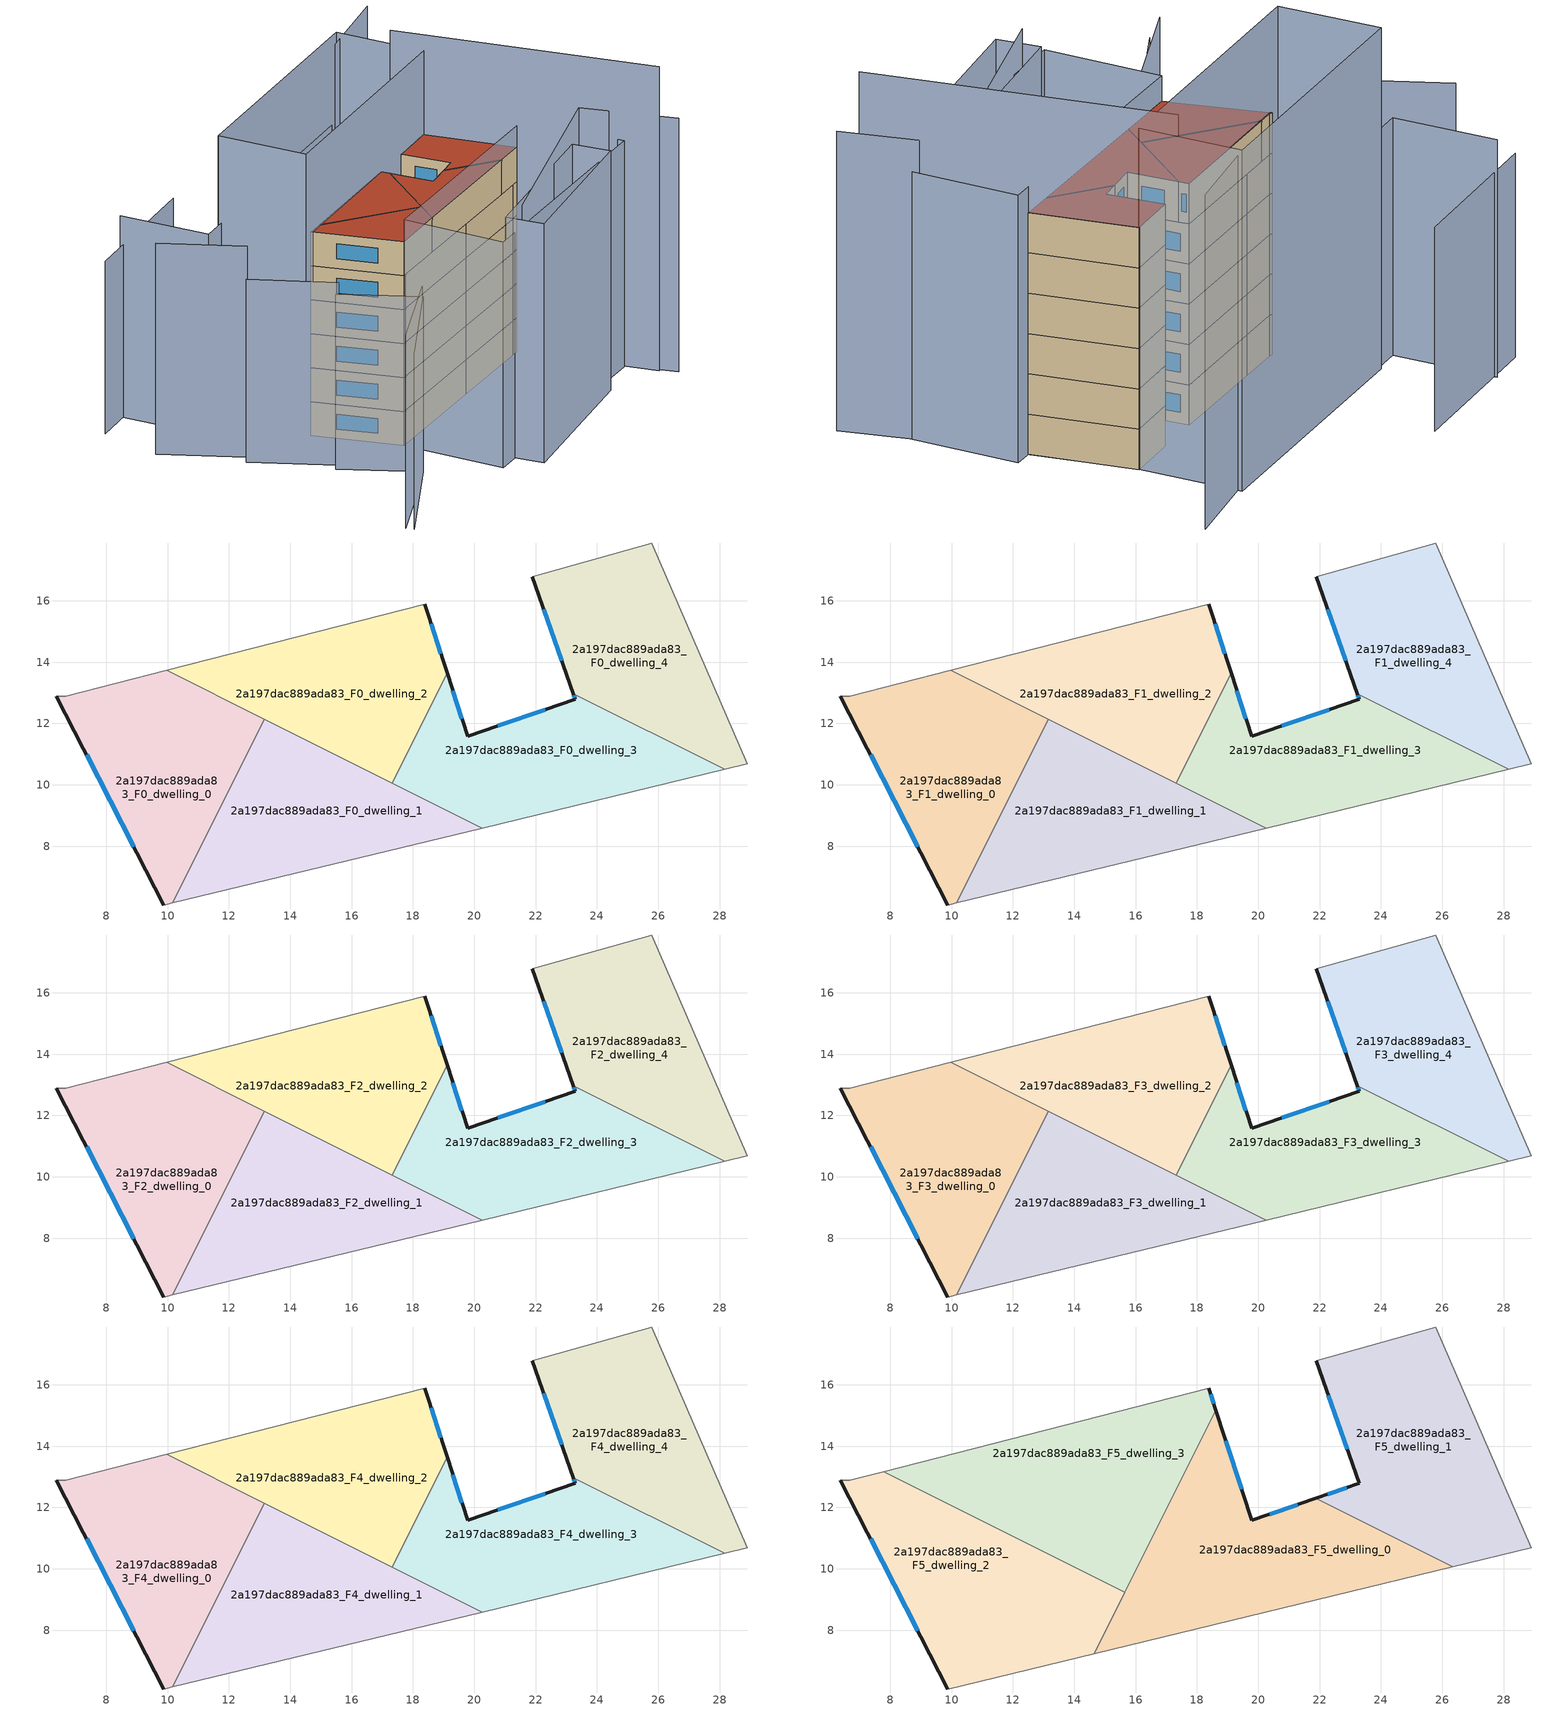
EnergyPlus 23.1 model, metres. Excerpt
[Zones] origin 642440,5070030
2a197dac889ada83_F0_dwelling_0
 floor ground (EU_floor_Construction): 13.16,12.14 10.16,6.15 9.88,6.08 6.38,12.89 6.68,12.89 9.97,13.73 z0
 wall outside (EU_wall_Construction): 6.38,12.89 9.88,6.08 z0:3
 wall adiabatic (EU_wall_Construction): 9.88,6.08 10.16,6.15 / 9.97,13.73 6.68,12.89 6.38,12.89 z0:3
 wall to 2a197dac889ada83_F0_dwelling_1 (EU_wall_Construction): 10.16,6.15 13.16,12.14 z0:3
 wall to 2a197dac889ada83_F0_dwelling_2 (EU_wall_Construction): 13.16,12.14 9.97,13.73 z0:3
 window (EU_Window_Construction): 7.36,10.98 8.9,7.99 z0.84:2.16
2a197dac889ada83_F0_dwelling_1
 floor ground (EU_floor_Construction): 20.26,8.59 10.16,6.15 13.16,12.14 z0
 wall adiabatic (EU_wall_Construction): 10.16,6.15 20.26,8.59 z0:3
 wall to 2a197dac889ada83_F0_dwelling_3 (EU_wall_Construction): 20.26,8.59 17.32,10.06 z0:3
 wall to 2a197dac889ada83_F0_dwelling_2 (EU_wall_Construction): 17.32,10.06 13.16,12.14 z0:3
2a197dac889ada83_F0_dwelling_2
 floor ground (EU_floor_Construction): 18.39,15.89 19.12,13.65 17.32,10.06 9.97,13.73 z0
 wall outside (EU_wall_Construction): 19.12,13.65 18.39,15.89 z0:3
 wall to 2a197dac889ada83_F0_dwelling_3 (EU_wall_Construction): 17.32,10.06 19.12,13.65 z0:3
 wall adiabatic (EU_wall_Construction): 18.39,15.89 9.97,13.73 z0:3
 window (EU_Window_Construction): 18.91,14.27 18.59,15.26 z0.84:2.16
2a197dac889ada83_F0_dwelling_3
 floor ground (EU_floor_Construction): 28.17,10.5 20.26,8.59 17.32,10.06 19.12,13.65 19.79,11.58 23.29,12.78 23.22,12.97 z0
 wall outside (EU_wall_Construction): 23.29,12.78 19.79,11.58 19.12,13.65 / 23.29,12.78 23.22,12.97 z0:3
 wall adiabatic (EU_wall_Construction): 20.26,8.59 28.17,10.5 z0:3
 wall to 2a197dac889ada83_F0_dwelling_4 (EU_wall_Construction): 28.17,10.5 23.22,12.97 z0:3
 window (EU_Window_Construction): 19.6,12.16 19.31,13.07 / 22.31,12.45 20.77,11.92 / 23.27,12.84 23.24,12.92 z0.84:2.16
2a197dac889ada83_F0_dwelling_4
 floor ground (EU_floor_Construction): 25.79,17.88 28.89,10.68 28.17,10.5 23.22,12.97 21.89,16.79 z0
 wall outside (EU_wall_Construction): 21.89,16.79 23.22,12.97 z0:3
 wall adiabatic (EU_wall_Construction): 28.17,10.5 28.89,10.68 25.79,17.88 21.89,16.79 z0:3
 window (EU_Window_Construction): 22.26,15.72 22.85,14.04 z0.84:2.16
2a197dac889ada83_F1_dwelling_0
 floor to 2a197dac889ada83_F0_dwelling_0 (EU_floor_Construction): 13.16,12.14 10.16,6.15 9.88,6.08 6.38,12.89 6.68,12.89 9.97,13.73 z3
 wall outside (EU_wall_Construction): 6.38,12.89 9.88,6.08 z3:6
 wall adiabatic (EU_wall_Construction): 9.88,6.08 10.16,6.15 / 9.97,13.73 6.68,12.89 6.38,12.89 z3:6
 wall to 2a197dac889ada83_F1_dwelling_1 (EU_wall_Construction): 10.16,6.15 13.16,12.14 z3:6
 wall to 2a197dac889ada83_F1_dwelling_2 (EU_wall_Construction): 13.16,12.14 9.97,13.73 z3:6
 window (EU_Window_Construction): 7.36,10.98 8.9,7.99 z3.84:5.16
2a197dac889ada83_F1_dwelling_1
 floor to 2a197dac889ada83_F0_dwelling_1 (EU_floor_Construction): 20.26,8.59 10.16,6.15 13.16,12.14 z3
 wall adiabatic (EU_wall_Construction): 10.16,6.15 20.26,8.59 z3:6
 wall to 2a197dac889ada83_F1_dwelling_3 (EU_wall_Construction): 20.26,8.59 17.32,10.06 z3:6
 wall to 2a197dac889ada83_F1_dwelling_2 (EU_wall_Construction): 17.32,10.06 13.16,12.14 z3:6
2a197dac889ada83_F1_dwelling_2
 floor to 2a197dac889ada83_F0_dwelling_2 (EU_floor_Construction): 18.39,15.89 19.12,13.65 17.32,10.06 9.97,13.73 z3
 wall outside (EU_wall_Construction): 19.12,13.65 18.39,15.89 z3:6
 wall to 2a197dac889ada83_F1_dwelling_3 (EU_wall_Construction): 17.32,10.06 19.12,13.65 z3:6
 wall adiabatic (EU_wall_Construction): 18.39,15.89 9.97,13.73 z3:6
 window (EU_Window_Construction): 18.91,14.27 18.59,15.26 z3.84:5.16
2a197dac889ada83_F1_dwelling_3
 floor to 2a197dac889ada83_F0_dwelling_3 (EU_floor_Construction): 28.17,10.5 20.26,8.59 17.32,10.06 19.12,13.65 19.79,11.58 23.29,12.78 23.22,12.97 z3
 wall outside (EU_wall_Construction): 23.29,12.78 19.79,11.58 19.12,13.65 / 23.29,12.78 23.22,12.97 z3:6
 wall adiabatic (EU_wall_Construction): 20.26,8.59 28.17,10.5 z3:6
 wall to 2a197dac889ada83_F1_dwelling_4 (EU_wall_Construction): 28.17,10.5 23.22,12.97 z3:6
 window (EU_Window_Construction): 19.6,12.16 19.31,13.07 / 22.31,12.45 20.77,11.92 / 23.27,12.84 23.24,12.92 z3.84:5.16
2a197dac889ada83_F1_dwelling_4
 floor to 2a197dac889ada83_F0_dwelling_4 (EU_floor_Construction): 25.79,17.88 28.89,10.68 28.17,10.5 23.22,12.97 21.89,16.79 z3
 wall outside (EU_wall_Construction): 21.89,16.79 23.22,12.97 z3:6
 wall adiabatic (EU_wall_Construction): 28.17,10.5 28.89,10.68 25.79,17.88 21.89,16.79 z3:6
 window (EU_Window_Construction): 22.26,15.72 22.85,14.04 z3.84:5.16
2a197dac889ada83_F2_dwelling_0
 floor to 2a197dac889ada83_F1_dwelling_0 (EU_floor_Construction): 13.16,12.14 10.16,6.15 9.88,6.08 6.38,12.89 6.68,12.89 9.97,13.73 z6
 wall outside (EU_wall_Construction): 6.38,12.89 9.88,6.08 z6:9
 wall adiabatic (EU_wall_Construction): 9.88,6.08 10.16,6.15 / 9.97,13.73 6.68,12.89 6.38,12.89 z6:9
 wall to 2a197dac889ada83_F2_dwelling_1 (EU_wall_Construction): 10.16,6.15 13.16,12.14 z6:9
 wall to 2a197dac889ada83_F2_dwelling_2 (EU_wall_Construction): 13.16,12.14 9.97,13.73 z6:9
 window (EU_Window_Construction): 7.36,10.98 8.9,7.99 z6.84:8.16
2a197dac889ada83_F2_dwelling_1
 floor to 2a197dac889ada83_F1_dwelling_1 (EU_floor_Construction): 20.26,8.59 10.16,6.15 13.16,12.14 z6
 wall adiabatic (EU_wall_Construction): 10.16,6.15 20.26,8.59 z6:9
 wall to 2a197dac889ada83_F2_dwelling_3 (EU_wall_Construction): 20.26,8.59 17.32,10.06 z6:9
 wall to 2a197dac889ada83_F2_dwelling_2 (EU_wall_Construction): 17.32,10.06 13.16,12.14 z6:9
2a197dac889ada83_F2_dwelling_2
 floor to 2a197dac889ada83_F1_dwelling_2 (EU_floor_Construction): 18.39,15.89 19.12,13.65 17.32,10.06 9.97,13.73 z6
 wall outside (EU_wall_Construction): 19.12,13.65 18.39,15.89 z6:9
 wall to 2a197dac889ada83_F2_dwelling_3 (EU_wall_Construction): 17.32,10.06 19.12,13.65 z6:9
 wall adiabatic (EU_wall_Construction): 18.39,15.89 9.97,13.73 z6:9
 window (EU_Window_Construction): 18.91,14.27 18.59,15.26 z6.84:8.16
2a197dac889ada83_F2_dwelling_3
 floor to 2a197dac889ada83_F1_dwelling_3 (EU_floor_Construction): 28.17,10.5 20.26,8.59 17.32,10.06 19.12,13.65 19.79,11.58 23.29,12.78 23.22,12.97 z6
 wall outside (EU_wall_Construction): 23.29,12.78 19.79,11.58 19.12,13.65 / 23.29,12.78 23.22,12.97 z6:9
 wall adiabatic (EU_wall_Construction): 20.26,8.59 28.17,10.5 z6:9
 wall to 2a197dac889ada83_F2_dwelling_4 (EU_wall_Construction): 28.17,10.5 23.22,12.97 z6:9
 window (EU_Window_Construction): 19.6,12.16 19.31,13.07 / 22.31,12.45 20.77,11.92 / 23.27,12.84 23.24,12.92 z6.84:8.16
2a197dac889ada83_F2_dwelling_4
 floor to 2a197dac889ada83_F1_dwelling_4 (EU_floor_Construction): 25.79,17.88 28.89,10.68 28.17,10.5 23.22,12.97 21.89,16.79 z6
 wall outside (EU_wall_Construction): 21.89,16.79 23.22,12.97 z6:9
 wall adiabatic (EU_wall_Construction): 28.17,10.5 28.89,10.68 25.79,17.88 21.89,16.79 z6:9
 window (EU_Window_Construction): 22.26,15.72 22.85,14.04 z6.84:8.16
2a197dac889ada83_F3_dwelling_0
 floor to 2a197dac889ada83_F2_dwelling_0 (EU_floor_Construction): 13.16,12.14 10.16,6.15 9.88,6.08 6.38,12.89 6.68,12.89 9.97,13.73 z9
 wall outside (EU_wall_Construction): 6.38,12.89 9.88,6.08 z9:12
 wall adiabatic (EU_wall_Construction): 9.88,6.08 10.16,6.15 / 9.97,13.73 6.68,12.89 6.38,12.89 z9:12
 wall to 2a197dac889ada83_F3_dwelling_1 (EU_wall_Construction): 10.16,6.15 13.16,12.14 z9:12
 wall to 2a197dac889ada83_F3_dwelling_2 (EU_wall_Construction): 13.16,12.14 9.97,13.73 z9:12
 window (EU_Window_Construction): 7.36,10.98 8.9,7.99 z9.84:11.16
2a197dac889ada83_F3_dwelling_1
 floor to 2a197dac889ada83_F2_dwelling_1 (EU_floor_Construction): 20.26,8.59 10.16,6.15 13.16,12.14 z9
 wall adiabatic (EU_wall_Construction): 10.16,6.15 20.26,8.59 z9:12
 wall to 2a197dac889ada83_F3_dwelling_3 (EU_wall_Construction): 20.26,8.59 17.32,10.06 z9:12
 wall to 2a197dac889ada83_F3_dwelling_2 (EU_wall_Construction): 17.32,10.06 13.16,12.14 z9:12
2a197dac889ada83_F3_dwelling_2
 floor to 2a197dac889ada83_F2_dwelling_2 (EU_floor_Construction): 18.39,15.89 19.12,13.65 17.32,10.06 9.97,13.73 z9
 wall outside (EU_wall_Construction): 19.12,13.65 18.39,15.89 z9:12
 wall to 2a197dac889ada83_F3_dwelling_3 (EU_wall_Construction): 17.32,10.06 19.12,13.65 z9:12
 wall adiabatic (EU_wall_Construction): 18.39,15.89 9.97,13.73 z9:12
 window (EU_Window_Construction): 18.91,14.27 18.59,15.26 z9.84:11.16
2a197dac889ada83_F3_dwelling_3
 floor to 2a197dac889ada83_F2_dwelling_3 (EU_floor_Construction): 28.17,10.5 20.26,8.59 17.32,10.06 19.12,13.65 19.79,11.58 23.29,12.78 23.22,12.97 z9
 wall outside (EU_wall_Construction): 23.29,12.78 19.79,11.58 19.12,13.65 / 23.29,12.78 23.22,12.97 z9:12
 wall adiabatic (EU_wall_Construction): 20.26,8.59 28.17,10.5 z9:12
 wall to 2a197dac889ada83_F3_dwelling_4 (EU_wall_Construction): 28.17,10.5 23.22,12.97 z9:12
 window (EU_Window_Construction): 19.6,12.16 19.31,13.07 / 22.31,12.45 20.77,11.92 / 23.27,12.84 23.24,12.92 z9.84:11.16
2a197dac889ada83_F3_dwelling_4
 floor to 2a197dac889ada83_F2_dwelling_4 (EU_floor_Construction): 25.79,17.88 28.89,10.68 28.17,10.5 23.22,12.97 21.89,16.79 z9
 wall outside (EU_wall_Construction): 21.89,16.79 23.22,12.97 z9:12
 wall adiabatic (EU_wall_Construction): 28.17,10.5 28.89,10.68 25.79,17.88 21.89,16.79 z9:12
 window (EU_Window_Construction): 22.26,15.72 22.85,14.04 z9.84:11.16
2a197dac889ada83_F4_dwelling_0
 floor to 2a197dac889ada83_F3_dwelling_0 (EU_floor_Construction): 13.16,12.14 10.16,6.15 9.88,6.08 6.38,12.89 6.68,12.89 9.97,13.73 z12
 wall outside (EU_wall_Construction): 6.38,12.89 9.88,6.08 z12:15
 wall adiabatic (EU_wall_Construction): 9.88,6.08 10.16,6.15 / 9.97,13.73 6.68,12.89 6.38,12.89 z12:15
 wall to 2a197dac889ada83_F4_dwelling_1 (EU_wall_Construction): 10.16,6.15 13.16,12.14 z12:15
 wall to 2a197dac889ada83_F4_dwelling_2 (EU_wall_Construction): 13.16,12.14 9.97,13.73 z12:15
 window (EU_Window_Construction): 7.36,10.98 8.9,7.99 z12.84:14.16
2a197dac889ada83_F4_dwelling_1
 floor to 2a197dac889ada83_F3_dwelling_1 (EU_floor_Construction): 20.26,8.59 10.16,6.15 13.16,12.14 z12
 wall adiabatic (EU_wall_Construction): 10.16,6.15 20.26,8.59 z12:15
 wall to 2a197dac889ada83_F4_dwelling_3 (EU_wall_Construction): 20.26,8.59 17.32,10.06 z12:15
 wall to 2a197dac889ada83_F4_dwelling_2 (EU_wall_Construction): 17.32,10.06 13.16,12.14 z12:15
2a197dac889ada83_F4_dwelling_2
 floor to 2a197dac889ada83_F3_dwelling_2 (EU_floor_Construction): 18.39,15.89 19.12,13.65 17.32,10.06 9.97,13.73 z12
 wall outside (EU_wall_Construction): 19.12,13.65 18.39,15.89 z12:15
 wall to 2a197dac889ada83_F4_dwelling_3 (EU_wall_Construction): 17.32,10.06 19.12,13.65 z12:15
 wall adiabatic (EU_wall_Construction): 18.39,15.89 9.97,13.73 z12:15
 window (EU_Window_Construction): 18.91,14.27 18.59,15.26 z12.84:14.16
2a197dac889ada83_F4_dwelling_3
 floor to 2a197dac889ada83_F3_dwelling_3 (EU_floor_Construction): 28.17,10.5 20.26,8.59 17.32,10.06 19.12,13.65 19.79,11.58 23.29,12.78 23.22,12.97 z12
 wall outside (EU_wall_Construction): 23.29,12.78 19.79,11.58 19.12,13.65 / 23.29,12.78 23.22,12.97 z12:15
 wall adiabatic (EU_wall_Construction): 20.26,8.59 28.17,10.5 z12:15
 wall to 2a197dac889ada83_F4_dwelling_4 (EU_wall_Construction): 28.17,10.5 23.22,12.97 z12:15
 window (EU_Window_Construction): 19.6,12.16 19.31,13.07 / 22.31,12.45 20.77,11.92 / 23.27,12.84 23.24,12.92 z12.84:14.16
2a197dac889ada83_F4_dwelling_4
 floor to 2a197dac889ada83_F3_dwelling_4 (EU_floor_Construction): 25.79,17.88 28.89,10.68 28.17,10.5 23.22,12.97 21.89,16.79 z12
 wall outside (EU_wall_Construction): 21.89,16.79 23.22,12.97 z12:15
 wall adiabatic (EU_wall_Construction): 28.17,10.5 28.89,10.68 25.79,17.88 21.89,16.79 z12:15
 window (EU_Window_Construction): 22.26,15.72 22.85,14.04 z12.84:14.16
2a197dac889ada83_F5_dwelling_0
 floor to 2a197dac889ada83_F4_dwelling_3 (EU_floor_Construction): 26.34,10.06 20.26,8.59 17.32,10.06 19.12,13.65 19.79,11.58 21.87,12.29 z15
 floor to 2a197dac889ada83_F4_dwelling_1 (EU_floor_Construction): 20.26,8.59 14.65,7.23 16.31,10.56 z15
 floor to 2a197dac889ada83_F4_dwelling_2 (EU_floor_Construction): 18.62,15.18 19.12,13.65 17.32,10.06 16.31,10.56 z15
 wall outside (EU_wall_Construction): 21.87,12.29 19.79,11.58 18.62,15.18 z15:18
 wall adiabatic (EU_wall_Construction): 14.65,7.23 26.34,10.06 z15:18
 wall to 2a197dac889ada83_F5_dwelling_1 (EU_wall_Construction): 26.34,10.06 21.87,12.29 z15:18
 wall to 2a197dac889ada83_F5_dwelling_3 (EU_wall_Construction): 18.62,15.18 15.65,9.24 z15:18
 wall to 2a197dac889ada83_F5_dwelling_2 (EU_wall_Construction): 15.65,9.24 14.65,7.23 z15:18
 window (EU_Window_Construction): 19.46,12.59 18.95,14.17 / 21.29,12.1 20.37,11.78 z15.84:17.16
 roof outside (EU_roof_Construction): 26.34,10.06 21.87,12.29 19.79,11.58 18.62,15.18 14.65,7.23 z18
2a197dac889ada83_F5_dwelling_1
 floor to 2a197dac889ada83_F4_dwelling_4 (EU_floor_Construction): 25.79,17.88 28.89,10.68 28.17,10.5 23.22,12.97 21.89,16.79 z15
 floor to 2a197dac889ada83_F4_dwelling_3 (EU_floor_Construction): 28.17,10.5 26.34,10.06 21.87,12.29 23.29,12.78 23.22,12.97 z15
 wall outside (EU_wall_Construction): 21.89,16.79 23.29,12.78 21.87,12.29 z15:18
 wall adiabatic (EU_wall_Construction): 26.34,10.06 28.89,10.68 25.79,17.88 21.89,16.79 z15:18
 window (EU_Window_Construction): 22.89,12.65 22.27,12.43 / 22.28,15.66 22.9,13.9 z15.84:17.16
 roof outside (EU_roof_Construction): 28.89,10.68 25.79,17.88 21.89,16.79 23.29,12.78 21.87,12.29 26.34,10.06 z18
2a197dac889ada83_F5_dwelling_2
 floor to 2a197dac889ada83_F4_dwelling_0 (EU_floor_Construction): 12.5,10.82 10.16,6.15 9.88,6.08 6.38,12.89 6.68,12.89 7.79,13.17 z15
 floor to 2a197dac889ada83_F4_dwelling_1 (EU_floor_Construction): 15.65,9.24 14.65,7.23 10.16,6.15 12.5,10.82 z15
 wall outside (EU_wall_Construction): 6.38,12.89 9.88,6.08 z15:18
 wall adiabatic (EU_wall_Construction): 9.88,6.08 14.65,7.23 / 7.79,13.17 6.68,12.89 6.38,12.89 z15:18
 wall to 2a197dac889ada83_F5_dwelling_3 (EU_wall_Construction): 15.65,9.24 7.79,13.17 z15:18
 window (EU_Window_Construction): 7.36,10.98 8.9,7.99 z15.84:17.16
 roof outside (EU_roof_Construction): 14.65,7.23 15.65,9.24 7.79,13.17 6.68,12.89 6.38,12.89 9.88,6.08 z18
2a197dac889ada83_F5_dwelling_3
 floor to 2a197dac889ada83_F4_dwelling_1 (EU_floor_Construction): 16.31,10.56 15.65,9.24 12.5,10.82 13.16,12.14 z15
 floor to 2a197dac889ada83_F4_dwelling_2 (EU_floor_Construction): 18.39,15.89 18.62,15.18 16.31,10.56 9.97,13.73 z15
 floor to 2a197dac889ada83_F4_dwelling_0 (EU_floor_Construction): 13.16,12.14 12.5,10.82 7.79,13.17 9.97,13.73 z15
 wall outside (EU_wall_Construction): 18.62,15.18 18.39,15.89 z15:18
 wall adiabatic (EU_wall_Construction): 18.39,15.89 7.79,13.17 z15:18
 window (EU_Window_Construction): 18.55,15.38 18.45,15.69 z15.84:17.16
 roof outside (EU_roof_Construction): 15.65,9.24 18.62,15.18 18.39,15.89 7.79,13.17 z18
shading: -1.53,-3.95 6.18,0.98 z0:17; 14.28,-2.53 30.83,5.86 / 30.83,5.86 34.53,-1.45 z0:22.3; 13.68,-1.33 27.3,3.48 / 27.3,3.48 28.4,0.37 / 28.4,0.37 14.77,-4.43 / 14.77,-4.43 13.68,-1.33 z0:21.1; 3.07,7.38 7.27,1.81 / 7.27,1.81 -1.21,-4.58 z0:15.4; 9.88,6.08 30.3,11.02 / 30.3,11.02 32.38,2.39 / 32.38,2.39 11.97,-2.54 / 11.97,-2.54 9.88,6.08 z0:19.9; -0.63,13.59 3.76,7.63 z0:16.1; 33.63,-0.21 24.67,20.38 z0:26.8; -4.23,19.99 0.09,14.12 z0:18.6; 3.28,19.89 23.83,25.32 / 23.83,25.32 25.81,17.82 / 25.81,17.82 5.26,12.39 / 5.26,12.39 3.28,19.89 z0:25.4; 22.79,24.89 1.19,19.09 / 1.19,19.09 -0.84,26.65 z0:17.7; 8.3,29 -4,25.49 z0:15.2; 29.9,27.29 22.9,24.61 z0:24.9
[Building]
EU S2 Campaign: North Axis=0; Terrain=City; Solar Distribution=FullExterior
[Site:Location]
Lyon-Bron: Latitude=45.75; Longitude=5; Time Zone=1; Elevation=198
[SizingPeriod:WeatherFileDays]
AnnualSizingPeriod: Begin Month=1; Begin Day of Month=1; End Month=12; End Day of Month=31; Day of Week for Start Day=Monday; Use Weather File Daylight Saving Period=No; Use Weather File Rain and Snow Indicators=No
[MATERIAL]
EU_InternalMass_Material: Roughness=MediumRough; Thickness=0.1; Conductivity=1; Density=1800; Specific Heat=900; Thermal Absorptance=0.9; Solar Absorptance=0.7; Visible Absorptance=0.7
[MATERIAL:NOMASS] Roughness=MediumRough; Thermal Absorptance=0.9; Solar Absorptance=0.7; Visible Absorptance=0.7
Name | Thermal Resistance
EU_wall_NoMass | 0.776494
EU_roof_NoMass | 0.486893
EU_floor_NoMass | 0.421597
[WINDOWMATERIAL:SIMPLEGLAZINGSYSTEM]
EU_Window_SimpleGlazing: UFactor=4.24961; Solar Heat Gain Coefficient=0.83; Visible Transmittance=0.83
[CONSTRUCTION]
EU_wall_Construction: EU_wall_NoMass
EU_roof_Construction: EU_roof_NoMass
EU_floor_Construction: EU_floor_NoMass
EU_InternalMass_Construction: EU_InternalMass_Material
EU_Window_Construction: EU_Window_SimpleGlazing
[ZONE] Type=1; Multiplier=1; Ceiling Height=autocalculate; Floor Area=autocalculate; Part of Total Floor Area=Yes
Name | Volume
2a197dac889ada83_F0_dwelling_0; 2a197dac889ada83_F1_dwelling_0; 2a197dac889ada83_F2_dwelling_0; 2a197dac889ada83_F3_dwelling_0; 2a197dac889ada83_F4_dwelling_0 | 79.7461
2a197dac889ada83_F5_dwelling_0 | 101.546
2a197dac889ada83_F0_dwelling_1; 2a197dac889ada83_F1_dwelling_1; 2a197dac889ada83_F2_dwelling_1; 2a197dac889ada83_F3_dwelling_1; 2a197dac889ada83_F4_dwelling_1 | 79.76
2a197dac889ada83_F5_dwelling_1 | 97.8193
2a197dac889ada83_F0_dwelling_2; 2a197dac889ada83_F1_dwelling_2; 2a197dac889ada83_F2_dwelling_2; 2a197dac889ada83_F3_dwelling_2; 2a197dac889ada83_F4_dwelling_2 | 80.0552
2a197dac889ada83_F5_dwelling_2 | 99.6826
2a197dac889ada83_F0_dwelling_3; 2a197dac889ada83_F1_dwelling_3; 2a197dac889ada83_F2_dwelling_3; 2a197dac889ada83_F3_dwelling_3; 2a197dac889ada83_F4_dwelling_3 | 80.053
2a197dac889ada83_F5_dwelling_3 | 99.7134
2a197dac889ada83_F0_dwelling_4; 2a197dac889ada83_F1_dwelling_4; 2a197dac889ada83_F2_dwelling_4; 2a197dac889ada83_F3_dwelling_4; 2a197dac889ada83_F4_dwelling_4 | 79.1191
[INTERNALMASS] Construction=EU_InternalMass_Construction
Name | Zone or ZoneList | Surface Area
2a197dac889ada83_F0_dwelling_0_EU_InternalMass | 2a197dac889ada83_F0_dwelling_0 | 26.5819
2a197dac889ada83_F0_dwelling_1_EU_InternalMass | 2a197dac889ada83_F0_dwelling_1 | 26.5881
2a197dac889ada83_F0_dwelling_2_EU_InternalMass | 2a197dac889ada83_F0_dwelling_2 | 26.6851
2a197dac889ada83_F0_dwelling_3_EU_InternalMass | 2a197dac889ada83_F0_dwelling_3 | 26.6853
2a197dac889ada83_F0_dwelling_4_EU_InternalMass | 2a197dac889ada83_F0_dwelling_4 | 26.3728
2a197dac889ada83_F1_dwelling_0_EU_InternalMass | 2a197dac889ada83_F1_dwelling_0 | 26.5819
2a197dac889ada83_F1_dwelling_1_EU_InternalMass | 2a197dac889ada83_F1_dwelling_1 | 26.5881
2a197dac889ada83_F1_dwelling_2_EU_InternalMass | 2a197dac889ada83_F1_dwelling_2 | 26.6851
2a197dac889ada83_F1_dwelling_3_EU_InternalMass | 2a197dac889ada83_F1_dwelling_3 | 26.6853
2a197dac889ada83_F1_dwelling_4_EU_InternalMass | 2a197dac889ada83_F1_dwelling_4 | 26.3728
2a197dac889ada83_F2_dwelling_0_EU_InternalMass | 2a197dac889ada83_F2_dwelling_0 | 26.5819
2a197dac889ada83_F2_dwelling_1_EU_InternalMass | 2a197dac889ada83_F2_dwelling_1 | 26.5881
2a197dac889ada83_F2_dwelling_2_EU_InternalMass | 2a197dac889ada83_F2_dwelling_2 | 26.6851
2a197dac889ada83_F2_dwelling_3_EU_InternalMass | 2a197dac889ada83_F2_dwelling_3 | 26.6853
2a197dac889ada83_F2_dwelling_4_EU_InternalMass | 2a197dac889ada83_F2_dwelling_4 | 26.3728
2a197dac889ada83_F3_dwelling_0_EU_InternalMass | 2a197dac889ada83_F3_dwelling_0 | 26.5819
2a197dac889ada83_F3_dwelling_1_EU_InternalMass | 2a197dac889ada83_F3_dwelling_1 | 26.5881
2a197dac889ada83_F3_dwelling_2_EU_InternalMass | 2a197dac889ada83_F3_dwelling_2 | 26.6851
2a197dac889ada83_F3_dwelling_3_EU_InternalMass | 2a197dac889ada83_F3_dwelling_3 | 26.6853
2a197dac889ada83_F3_dwelling_4_EU_InternalMass | 2a197dac889ada83_F3_dwelling_4 | 26.3728
2a197dac889ada83_F4_dwelling_0_EU_InternalMass | 2a197dac889ada83_F4_dwelling_0 | 26.5819
2a197dac889ada83_F4_dwelling_1_EU_InternalMass | 2a197dac889ada83_F4_dwelling_1 | 26.5881
2a197dac889ada83_F4_dwelling_2_EU_InternalMass | 2a197dac889ada83_F4_dwelling_2 | 26.6851
2a197dac889ada83_F4_dwelling_3_EU_InternalMass | 2a197dac889ada83_F4_dwelling_3 | 26.6853
2a197dac889ada83_F4_dwelling_4_EU_InternalMass | 2a197dac889ada83_F4_dwelling_4 | 26.3728
2a197dac889ada83_F5_dwelling_0_EU_InternalMass | 2a197dac889ada83_F5_dwelling_0 | 33.8499
2a197dac889ada83_F5_dwelling_1_EU_InternalMass | 2a197dac889ada83_F5_dwelling_1 | 32.6064
2a197dac889ada83_F5_dwelling_2_EU_InternalMass | 2a197dac889ada83_F5_dwelling_2 | 33.2275
2a197dac889ada83_F5_dwelling_3_EU_InternalMass | 2a197dac889ada83_F5_dwelling_3 | 33.2367
[OTHEREQUIPMENT] Fuel Type=Electricity; Design Level Calculation Method=Watts/Area; Power per Zone Floor Area=1; Fraction Latent=0; Fraction Radiant=0; Fraction Lost=0; Carbon Dioxide Generation Rate=0; EndUse Subcategory=EU_Step8_InternalGains
Name | Zone or ZoneList or Space or SpaceList | Schedule
EU_Step8_InternalGain_2a197dac889ada83_F0_dwelling_0_f000 | 2a197dac889ada83_F0_dwelling_0 | EU_Step8_GainSchedule_2a197dac889ada83_F0_dwelling_0_f000
EU_Step8_InternalGain_2a197dac889ada83_F0_dwelling_1_f000 | 2a197dac889ada83_F0_dwelling_1 | EU_Step8_GainSchedule_2a197dac889ada83_F0_dwelling_1_f000
EU_Step8_InternalGain_2a197dac889ada83_F0_dwelling_2_f000 | 2a197dac889ada83_F0_dwelling_2 | EU_Step8_GainSchedule_2a197dac889ada83_F0_dwelling_2_f000
EU_Step8_InternalGain_2a197dac889ada83_F0_dwelling_3_f000 | 2a197dac889ada83_F0_dwelling_3 | EU_Step8_GainSchedule_2a197dac889ada83_F0_dwelling_3_f000
EU_Step8_InternalGain_2a197dac889ada83_F0_dwelling_4_f000 | 2a197dac889ada83_F0_dwelling_4 | EU_Step8_GainSchedule_2a197dac889ada83_F0_dwelling_4_f000
EU_Step8_InternalGain_2a197dac889ada83_F1_dwelling_0_f000 | 2a197dac889ada83_F1_dwelling_0 | EU_Step8_GainSchedule_2a197dac889ada83_F1_dwelling_0_f000
EU_Step8_InternalGain_2a197dac889ada83_F1_dwelling_1_f000 | 2a197dac889ada83_F1_dwelling_1 | EU_Step8_GainSchedule_2a197dac889ada83_F1_dwelling_1_f000
EU_Step8_InternalGain_2a197dac889ada83_F1_dwelling_2_f000 | 2a197dac889ada83_F1_dwelling_2 | EU_Step8_GainSchedule_2a197dac889ada83_F1_dwelling_2_f000
EU_Step8_InternalGain_2a197dac889ada83_F1_dwelling_3_f000 | 2a197dac889ada83_F1_dwelling_3 | EU_Step8_GainSchedule_2a197dac889ada83_F1_dwelling_3_f000
EU_Step8_InternalGain_2a197dac889ada83_F1_dwelling_4_f000 | 2a197dac889ada83_F1_dwelling_4 | EU_Step8_GainSchedule_2a197dac889ada83_F1_dwelling_4_f000
EU_Step8_InternalGain_2a197dac889ada83_F2_dwelling_0_f000 | 2a197dac889ada83_F2_dwelling_0 | EU_Step8_GainSchedule_2a197dac889ada83_F2_dwelling_0_f000
EU_Step8_InternalGain_2a197dac889ada83_F2_dwelling_1_f000 | 2a197dac889ada83_F2_dwelling_1 | EU_Step8_GainSchedule_2a197dac889ada83_F2_dwelling_1_f000
EU_Step8_InternalGain_2a197dac889ada83_F2_dwelling_2_f000 | 2a197dac889ada83_F2_dwelling_2 | EU_Step8_GainSchedule_2a197dac889ada83_F2_dwelling_2_f000
EU_Step8_InternalGain_2a197dac889ada83_F2_dwelling_3_f000 | 2a197dac889ada83_F2_dwelling_3 | EU_Step8_GainSchedule_2a197dac889ada83_F2_dwelling_3_f000
EU_Step8_InternalGain_2a197dac889ada83_F2_dwelling_4_f000 | 2a197dac889ada83_F2_dwelling_4 | EU_Step8_GainSchedule_2a197dac889ada83_F2_dwelling_4_f000
EU_Step8_InternalGain_2a197dac889ada83_F3_dwelling_0_f000 | 2a197dac889ada83_F3_dwelling_0 | EU_Step8_GainSchedule_2a197dac889ada83_F3_dwelling_0_f000
EU_Step8_InternalGain_2a197dac889ada83_F3_dwelling_1_f000 | 2a197dac889ada83_F3_dwelling_1 | EU_Step8_GainSchedule_2a197dac889ada83_F3_dwelling_1_f000
EU_Step8_InternalGain_2a197dac889ada83_F3_dwelling_2_f000 | 2a197dac889ada83_F3_dwelling_2 | EU_Step8_GainSchedule_2a197dac889ada83_F3_dwelling_2_f000
EU_Step8_InternalGain_2a197dac889ada83_F3_dwelling_3_f000 | 2a197dac889ada83_F3_dwelling_3 | EU_Step8_GainSchedule_2a197dac889ada83_F3_dwelling_3_f000
EU_Step8_InternalGain_2a197dac889ada83_F3_dwelling_4_f000 | 2a197dac889ada83_F3_dwelling_4 | EU_Step8_GainSchedule_2a197dac889ada83_F3_dwelling_4_f000
EU_Step8_InternalGain_2a197dac889ada83_F4_dwelling_0_f000 | 2a197dac889ada83_F4_dwelling_0 | EU_Step8_GainSchedule_2a197dac889ada83_F4_dwelling_0_f000
EU_Step8_InternalGain_2a197dac889ada83_F4_dwelling_1_f000 | 2a197dac889ada83_F4_dwelling_1 | EU_Step8_GainSchedule_2a197dac889ada83_F4_dwelling_1_f000
EU_Step8_InternalGain_2a197dac889ada83_F4_dwelling_2_f000 | 2a197dac889ada83_F4_dwelling_2 | EU_Step8_GainSchedule_2a197dac889ada83_F4_dwelling_2_f000
EU_Step8_InternalGain_2a197dac889ada83_F4_dwelling_3_f000 | 2a197dac889ada83_F4_dwelling_3 | EU_Step8_GainSchedule_2a197dac889ada83_F4_dwelling_3_f000
EU_Step8_InternalGain_2a197dac889ada83_F4_dwelling_4_f000 | 2a197dac889ada83_F4_dwelling_4 | EU_Step8_GainSchedule_2a197dac889ada83_F4_dwelling_4_f000
EU_Step8_InternalGain_2a197dac889ada83_F5_dwelling_0_f000 | 2a197dac889ada83_F5_dwelling_0 | EU_Step8_GainSchedule_2a197dac889ada83_F5_dwelling_0_f000
EU_Step8_InternalGain_2a197dac889ada83_F5_dwelling_1_f000 | 2a197dac889ada83_F5_dwelling_1 | EU_Step8_GainSchedule_2a197dac889ada83_F5_dwelling_1_f000
EU_Step8_InternalGain_2a197dac889ada83_F5_dwelling_2_f000 | 2a197dac889ada83_F5_dwelling_2 | EU_Step8_GainSchedule_2a197dac889ada83_F5_dwelling_2_f000
EU_Step8_InternalGain_2a197dac889ada83_F5_dwelling_3_f000 | 2a197dac889ada83_F5_dwelling_3 | EU_Step8_GainSchedule_2a197dac889ada83_F5_dwelling_3_f000
[ZONEVENTILATION:DESIGNFLOWRATE] Schedule=EU_AlwaysOn; Design Flow Rate Calculation Method=AirChanges/Hour; Air Changes per Hour=0.693814; Ventilation Type=Natural; Fan Pressure Rise=0; Fan Total Efficiency=1; Constant Term Coefficient=1; Temperature Term Coefficient=0; Velocity Term Coefficient=0; Velocity Squared Term Coefficient=0; Minimum Indoor Temperature=-100; Maximum Indoor Temperature=100; Delta Temperature=-100; Minimum Outdoor Temperature=-100; Maximum Outdoor Temperature=100; Maximum Wind Speed=40
Name | Zone or ZoneList or Space or SpaceList
EU_ConstantAir_2a197dac889ada83_F0_dwelling_0 | 2a197dac889ada83_F0_dwelling_0
EU_ConstantAir_2a197dac889ada83_F0_dwelling_1 | 2a197dac889ada83_F0_dwelling_1
EU_ConstantAir_2a197dac889ada83_F0_dwelling_2 | 2a197dac889ada83_F0_dwelling_2
EU_ConstantAir_2a197dac889ada83_F0_dwelling_3 | 2a197dac889ada83_F0_dwelling_3
EU_ConstantAir_2a197dac889ada83_F0_dwelling_4 | 2a197dac889ada83_F0_dwelling_4
EU_ConstantAir_2a197dac889ada83_F1_dwelling_0 | 2a197dac889ada83_F1_dwelling_0
EU_ConstantAir_2a197dac889ada83_F1_dwelling_1 | 2a197dac889ada83_F1_dwelling_1
EU_ConstantAir_2a197dac889ada83_F1_dwelling_2 | 2a197dac889ada83_F1_dwelling_2
EU_ConstantAir_2a197dac889ada83_F1_dwelling_3 | 2a197dac889ada83_F1_dwelling_3
EU_ConstantAir_2a197dac889ada83_F1_dwelling_4 | 2a197dac889ada83_F1_dwelling_4
EU_ConstantAir_2a197dac889ada83_F2_dwelling_0 | 2a197dac889ada83_F2_dwelling_0
EU_ConstantAir_2a197dac889ada83_F2_dwelling_1 | 2a197dac889ada83_F2_dwelling_1
EU_ConstantAir_2a197dac889ada83_F2_dwelling_2 | 2a197dac889ada83_F2_dwelling_2
EU_ConstantAir_2a197dac889ada83_F2_dwelling_3 | 2a197dac889ada83_F2_dwelling_3
EU_ConstantAir_2a197dac889ada83_F2_dwelling_4 | 2a197dac889ada83_F2_dwelling_4
EU_ConstantAir_2a197dac889ada83_F3_dwelling_0 | 2a197dac889ada83_F3_dwelling_0
EU_ConstantAir_2a197dac889ada83_F3_dwelling_1 | 2a197dac889ada83_F3_dwelling_1
EU_ConstantAir_2a197dac889ada83_F3_dwelling_2 | 2a197dac889ada83_F3_dwelling_2
EU_ConstantAir_2a197dac889ada83_F3_dwelling_3 | 2a197dac889ada83_F3_dwelling_3
EU_ConstantAir_2a197dac889ada83_F3_dwelling_4 | 2a197dac889ada83_F3_dwelling_4
EU_ConstantAir_2a197dac889ada83_F4_dwelling_0 | 2a197dac889ada83_F4_dwelling_0
EU_ConstantAir_2a197dac889ada83_F4_dwelling_1 | 2a197dac889ada83_F4_dwelling_1
EU_ConstantAir_2a197dac889ada83_F4_dwelling_2 | 2a197dac889ada83_F4_dwelling_2
EU_ConstantAir_2a197dac889ada83_F4_dwelling_3 | 2a197dac889ada83_F4_dwelling_3
EU_ConstantAir_2a197dac889ada83_F4_dwelling_4 | 2a197dac889ada83_F4_dwelling_4
EU_ConstantAir_2a197dac889ada83_F5_dwelling_0 | 2a197dac889ada83_F5_dwelling_0
EU_ConstantAir_2a197dac889ada83_F5_dwelling_1 | 2a197dac889ada83_F5_dwelling_1
EU_ConstantAir_2a197dac889ada83_F5_dwelling_2 | 2a197dac889ada83_F5_dwelling_2
EU_ConstantAir_2a197dac889ada83_F5_dwelling_3 | 2a197dac889ada83_F5_dwelling_3
[HVACTEMPLATE:THERMOSTAT] Constant Heating Setpoint=20; Constant Cooling Setpoint=50
EU_HeatOnly_2a197dac889ada83_F0_dwelling_0; EU_HeatOnly_2a197dac889ada83_F0_dwelling_1; EU_HeatOnly_2a197dac889ada83_F0_dwelling_2; EU_HeatOnly_2a197dac889ada83_F0_dwelling_3; EU_HeatOnly_2a197dac889ada83_F0_dwelling_4; EU_HeatOnly_2a197dac889ada83_F1_dwelling_0; EU_HeatOnly_2a197dac889ada83_F1_dwelling_1; EU_HeatOnly_2a197dac889ada83_F1_dwelling_2; EU_HeatOnly_2a197dac889ada83_F1_dwelling_3; EU_HeatOnly_2a197dac889ada83_F1_dwelling_4; EU_HeatOnly_2a197dac889ada83_F2_dwelling_0; EU_HeatOnly_2a197dac889ada83_F2_dwelling_1; EU_HeatOnly_2a197dac889ada83_F2_dwelling_2; EU_HeatOnly_2a197dac889ada83_F2_dwelling_3; EU_HeatOnly_2a197dac889ada83_F2_dwelling_4; EU_HeatOnly_2a197dac889ada83_F3_dwelling_0; EU_HeatOnly_2a197dac889ada83_F3_dwelling_1; EU_HeatOnly_2a197dac889ada83_F3_dwelling_2; EU_HeatOnly_2a197dac889ada83_F3_dwelling_3; EU_HeatOnly_2a197dac889ada83_F3_dwelling_4; EU_HeatOnly_2a197dac889ada83_F4_dwelling_0; EU_HeatOnly_2a197dac889ada83_F4_dwelling_1; EU_HeatOnly_2a197dac889ada83_F4_dwelling_2; EU_HeatOnly_2a197dac889ada83_F4_dwelling_3; EU_HeatOnly_2a197dac889ada83_F4_dwelling_4; EU_HeatOnly_2a197dac889ada83_F5_dwelling_0; EU_HeatOnly_2a197dac889ada83_F5_dwelling_1; EU_HeatOnly_2a197dac889ada83_F5_dwelling_2; EU_HeatOnly_2a197dac889ada83_F5_dwelling_3
[HVACTEMPLATE:ZONE:IDEALLOADSAIRSYSTEM] System Availability Schedule=EU_AlwaysOn; Maximum Heating Supply Air Temperature=50; Minimum Cooling Supply Air Temperature=13; Maximum Heating Supply Air Humidity Ratio=0.0156; Minimum Cooling Supply Air Humidity Ratio=0.0077; Heating Limit=NoLimit; Cooling Limit=NoLimit; Heating Availability Schedule=EU_AlwaysOn; Cooling Availability Schedule=EU_CoolingOff; Dehumidification Control Type=ConstantSensibleHeatRatio; Cooling Sensible Heat Ratio=0.7; Dehumidification Setpoint=60; Humidification Control Type=None; Humidification Setpoint=30; Outdoor Air Method=None; Outdoor Air Flow Rate per Person=0.00944; Outdoor Air Flow Rate per Zone Floor Area=0; Outdoor Air Flow Rate per Zone=0; Demand Controlled Ventilation Type=None; Outdoor Air Economizer Type=NoEconomizer; Heat Recovery Type=None; Sensible Heat Recovery Effectiveness=0.7; Latent Heat Recovery Effectiveness=0.65
Name | Template Thermostat
2a197dac889ada83_F0_dwelling_0 | EU_HeatOnly_2a197dac889ada83_F0_dwelling_0
2a197dac889ada83_F0_dwelling_1 | EU_HeatOnly_2a197dac889ada83_F0_dwelling_1
2a197dac889ada83_F0_dwelling_2 | EU_HeatOnly_2a197dac889ada83_F0_dwelling_2
2a197dac889ada83_F0_dwelling_3 | EU_HeatOnly_2a197dac889ada83_F0_dwelling_3
2a197dac889ada83_F0_dwelling_4 | EU_HeatOnly_2a197dac889ada83_F0_dwelling_4
2a197dac889ada83_F1_dwelling_0 | EU_HeatOnly_2a197dac889ada83_F1_dwelling_0
2a197dac889ada83_F1_dwelling_1 | EU_HeatOnly_2a197dac889ada83_F1_dwelling_1
2a197dac889ada83_F1_dwelling_2 | EU_HeatOnly_2a197dac889ada83_F1_dwelling_2
2a197dac889ada83_F1_dwelling_3 | EU_HeatOnly_2a197dac889ada83_F1_dwelling_3
2a197dac889ada83_F1_dwelling_4 | EU_HeatOnly_2a197dac889ada83_F1_dwelling_4
2a197dac889ada83_F2_dwelling_0 | EU_HeatOnly_2a197dac889ada83_F2_dwelling_0
2a197dac889ada83_F2_dwelling_1 | EU_HeatOnly_2a197dac889ada83_F2_dwelling_1
2a197dac889ada83_F2_dwelling_2 | EU_HeatOnly_2a197dac889ada83_F2_dwelling_2
2a197dac889ada83_F2_dwelling_3 | EU_HeatOnly_2a197dac889ada83_F2_dwelling_3
2a197dac889ada83_F2_dwelling_4 | EU_HeatOnly_2a197dac889ada83_F2_dwelling_4
2a197dac889ada83_F3_dwelling_0 | EU_HeatOnly_2a197dac889ada83_F3_dwelling_0
2a197dac889ada83_F3_dwelling_1 | EU_HeatOnly_2a197dac889ada83_F3_dwelling_1
2a197dac889ada83_F3_dwelling_2 | EU_HeatOnly_2a197dac889ada83_F3_dwelling_2
2a197dac889ada83_F3_dwelling_3 | EU_HeatOnly_2a197dac889ada83_F3_dwelling_3
2a197dac889ada83_F3_dwelling_4 | EU_HeatOnly_2a197dac889ada83_F3_dwelling_4
2a197dac889ada83_F4_dwelling_0 | EU_HeatOnly_2a197dac889ada83_F4_dwelling_0
2a197dac889ada83_F4_dwelling_1 | EU_HeatOnly_2a197dac889ada83_F4_dwelling_1
2a197dac889ada83_F4_dwelling_2 | EU_HeatOnly_2a197dac889ada83_F4_dwelling_2
2a197dac889ada83_F4_dwelling_3 | EU_HeatOnly_2a197dac889ada83_F4_dwelling_3
2a197dac889ada83_F4_dwelling_4 | EU_HeatOnly_2a197dac889ada83_F4_dwelling_4
2a197dac889ada83_F5_dwelling_0 | EU_HeatOnly_2a197dac889ada83_F5_dwelling_0
2a197dac889ada83_F5_dwelling_1 | EU_HeatOnly_2a197dac889ada83_F5_dwelling_1
2a197dac889ada83_F5_dwelling_2 | EU_HeatOnly_2a197dac889ada83_F5_dwelling_2
2a197dac889ada83_F5_dwelling_3 | EU_HeatOnly_2a197dac889ada83_F5_dwelling_3
[SIZING:ZONE] Zone Cooling Design Supply Air Temperature Input Method=SupplyAirTemperature; Zone Cooling Design Supply Air Temperature=13; Zone Heating Design Supply Air Temperature Input Method=SupplyAirTemperature; Zone Heating Design Supply Air Temperature=50; Zone Cooling Design Supply Air Humidity Ratio=0.008; Zone Heating Design Supply Air Humidity Ratio=0.008; Cooling Design Air Flow Method=DesignDay; Cooling Design Air Flow Rate=0; Cooling Minimum Air Flow per Zone Floor Area=0.000762; Cooling Minimum Air Flow=0; Cooling Minimum Air Flow Fraction=0.2; Heating Design Air Flow Method=DesignDay; Heating Design Air Flow Rate=0; Heating Maximum Air Flow per Zone Floor Area=0.002032; Heating Maximum Air Flow=0.141576; Heating Maximum Air Flow Fraction=0.3; Account for Dedicated Outdoor Air System=No; Dedicated Outdoor Air System Control Strategy=NeutralSupplyAir; Dedicated Outdoor Air Low Setpoint Temperature for Design=autosize; Dedicated Outdoor Air High Setpoint Temperature for Design=autosize; Zone Load Sizing Method=Sensible Load Only No Latent Load; Zone Latent Cooling Design Supply Air Humidity Ratio Input Method=HumidityRatioDifference; Zone Cooling Design Supply Air Humidity Ratio Difference=0.005; Zone Latent Heating Design Supply Air Humidity Ratio Input Method=HumidityRatioDifference; Zone Humidification Design Supply Air Humidity Ratio Difference=0.005
2a197dac889ada83_F0_dwelling_0; 2a197dac889ada83_F0_dwelling_1; 2a197dac889ada83_F0_dwelling_2; 2a197dac889ada83_F0_dwelling_3; 2a197dac889ada83_F0_dwelling_4; 2a197dac889ada83_F1_dwelling_0; 2a197dac889ada83_F1_dwelling_1; 2a197dac889ada83_F1_dwelling_2; 2a197dac889ada83_F1_dwelling_3; 2a197dac889ada83_F1_dwelling_4; 2a197dac889ada83_F2_dwelling_0; 2a197dac889ada83_F2_dwelling_1; 2a197dac889ada83_F2_dwelling_2; 2a197dac889ada83_F2_dwelling_3; 2a197dac889ada83_F2_dwelling_4; 2a197dac889ada83_F3_dwelling_0; 2a197dac889ada83_F3_dwelling_1; 2a197dac889ada83_F3_dwelling_2; 2a197dac889ada83_F3_dwelling_3; 2a197dac889ada83_F3_dwelling_4; 2a197dac889ada83_F4_dwelling_0; 2a197dac889ada83_F4_dwelling_1; 2a197dac889ada83_F4_dwelling_2; 2a197dac889ada83_F4_dwelling_3; 2a197dac889ada83_F4_dwelling_4; 2a197dac889ada83_F5_dwelling_0; 2a197dac889ada83_F5_dwelling_1; 2a197dac889ada83_F5_dwelling_2; 2a197dac889ada83_F5_dwelling_3
[SCHEDULE:CONSTANT]
Name | Hourly Value
EU_AlwaysOn | 1
EU_CoolingOff | 0
[SCHEDULE:FILE] Column Number=1; Rows to Skip at Top=0; Number of Hours of Data=8760; Column Separator=Comma; Interpolate to Timestep=No; Minutes per Item=60; Adjust Schedule for Daylight Savings=Yes
Name | File
EU_Step8_GainSchedule_2a197dac889ada83_F0_dwelling_0_f000 | ../../schedules/2a197dac889ada83/2a197dac889ada83_F0_dwelling_0_f000_gain.csv
EU_Step8_GainSchedule_2a197dac889ada83_F0_dwelling_1_f000 | ../../schedules/2a197dac889ada83/2a197dac889ada83_F0_dwelling_1_f000_gain.csv
EU_Step8_GainSchedule_2a197dac889ada83_F0_dwelling_2_f000 | ../../schedules/2a197dac889ada83/2a197dac889ada83_F0_dwelling_2_f000_gain.csv
EU_Step8_GainSchedule_2a197dac889ada83_F0_dwelling_3_f000 | ../../schedules/2a197dac889ada83/2a197dac889ada83_F0_dwelling_3_f000_gain.csv
EU_Step8_GainSchedule_2a197dac889ada83_F0_dwelling_4_f000 | ../../schedules/2a197dac889ada83/2a197dac889ada83_F0_dwelling_4_f000_gain.csv
EU_Step8_GainSchedule_2a197dac889ada83_F1_dwelling_0_f000 | ../../schedules/2a197dac889ada83/2a197dac889ada83_F1_dwelling_0_f000_gain.csv
EU_Step8_GainSchedule_2a197dac889ada83_F1_dwelling_1_f000 | ../../schedules/2a197dac889ada83/2a197dac889ada83_F1_dwelling_1_f000_gain.csv
EU_Step8_GainSchedule_2a197dac889ada83_F1_dwelling_2_f000 | ../../schedules/2a197dac889ada83/2a197dac889ada83_F1_dwelling_2_f000_gain.csv
EU_Step8_GainSchedule_2a197dac889ada83_F1_dwelling_3_f000 | ../../schedules/2a197dac889ada83/2a197dac889ada83_F1_dwelling_3_f000_gain.csv
EU_Step8_GainSchedule_2a197dac889ada83_F1_dwelling_4_f000 | ../../schedules/2a197dac889ada83/2a197dac889ada83_F1_dwelling_4_f000_gain.csv
EU_Step8_GainSchedule_2a197dac889ada83_F2_dwelling_0_f000 | ../../schedules/2a197dac889ada83/2a197dac889ada83_F2_dwelling_0_f000_gain.csv
EU_Step8_GainSchedule_2a197dac889ada83_F2_dwelling_1_f000 | ../../schedules/2a197dac889ada83/2a197dac889ada83_F2_dwelling_1_f000_gain.csv
EU_Step8_GainSchedule_2a197dac889ada83_F2_dwelling_2_f000 | ../../schedules/2a197dac889ada83/2a197dac889ada83_F2_dwelling_2_f000_gain.csv
EU_Step8_GainSchedule_2a197dac889ada83_F2_dwelling_3_f000 | ../../schedules/2a197dac889ada83/2a197dac889ada83_F2_dwelling_3_f000_gain.csv
EU_Step8_GainSchedule_2a197dac889ada83_F2_dwelling_4_f000 | ../../schedules/2a197dac889ada83/2a197dac889ada83_F2_dwelling_4_f000_gain.csv
EU_Step8_GainSchedule_2a197dac889ada83_F3_dwelling_0_f000 | ../../schedules/2a197dac889ada83/2a197dac889ada83_F3_dwelling_0_f000_gain.csv
EU_Step8_GainSchedule_2a197dac889ada83_F3_dwelling_1_f000 | ../../schedules/2a197dac889ada83/2a197dac889ada83_F3_dwelling_1_f000_gain.csv
EU_Step8_GainSchedule_2a197dac889ada83_F3_dwelling_2_f000 | ../../schedules/2a197dac889ada83/2a197dac889ada83_F3_dwelling_2_f000_gain.csv
EU_Step8_GainSchedule_2a197dac889ada83_F3_dwelling_3_f000 | ../../schedules/2a197dac889ada83/2a197dac889ada83_F3_dwelling_3_f000_gain.csv
EU_Step8_GainSchedule_2a197dac889ada83_F3_dwelling_4_f000 | ../../schedules/2a197dac889ada83/2a197dac889ada83_F3_dwelling_4_f000_gain.csv
EU_Step8_GainSchedule_2a197dac889ada83_F4_dwelling_0_f000 | ../../schedules/2a197dac889ada83/2a197dac889ada83_F4_dwelling_0_f000_gain.csv
EU_Step8_GainSchedule_2a197dac889ada83_F4_dwelling_1_f000 | ../../schedules/2a197dac889ada83/2a197dac889ada83_F4_dwelling_1_f000_gain.csv
EU_Step8_GainSchedule_2a197dac889ada83_F4_dwelling_2_f000 | ../../schedules/2a197dac889ada83/2a197dac889ada83_F4_dwelling_2_f000_gain.csv
EU_Step8_GainSchedule_2a197dac889ada83_F4_dwelling_3_f000 | ../../schedules/2a197dac889ada83/2a197dac889ada83_F4_dwelling_3_f000_gain.csv
EU_Step8_GainSchedule_2a197dac889ada83_F4_dwelling_4_f000 | ../../schedules/2a197dac889ada83/2a197dac889ada83_F4_dwelling_4_f000_gain.csv
EU_Step8_GainSchedule_2a197dac889ada83_F5_dwelling_0_f000 | ../../schedules/2a197dac889ada83/2a197dac889ada83_F5_dwelling_0_f000_gain.csv
EU_Step8_GainSchedule_2a197dac889ada83_F5_dwelling_1_f000 | ../../schedules/2a197dac889ada83/2a197dac889ada83_F5_dwelling_1_f000_gain.csv
EU_Step8_GainSchedule_2a197dac889ada83_F5_dwelling_2_f000 | ../../schedules/2a197dac889ada83/2a197dac889ada83_F5_dwelling_2_f000_gain.csv
EU_Step8_GainSchedule_2a197dac889ada83_F5_dwelling_3_f000 | ../../schedules/2a197dac889ada83/2a197dac889ada83_F5_dwelling_3_f000_gain.csv
